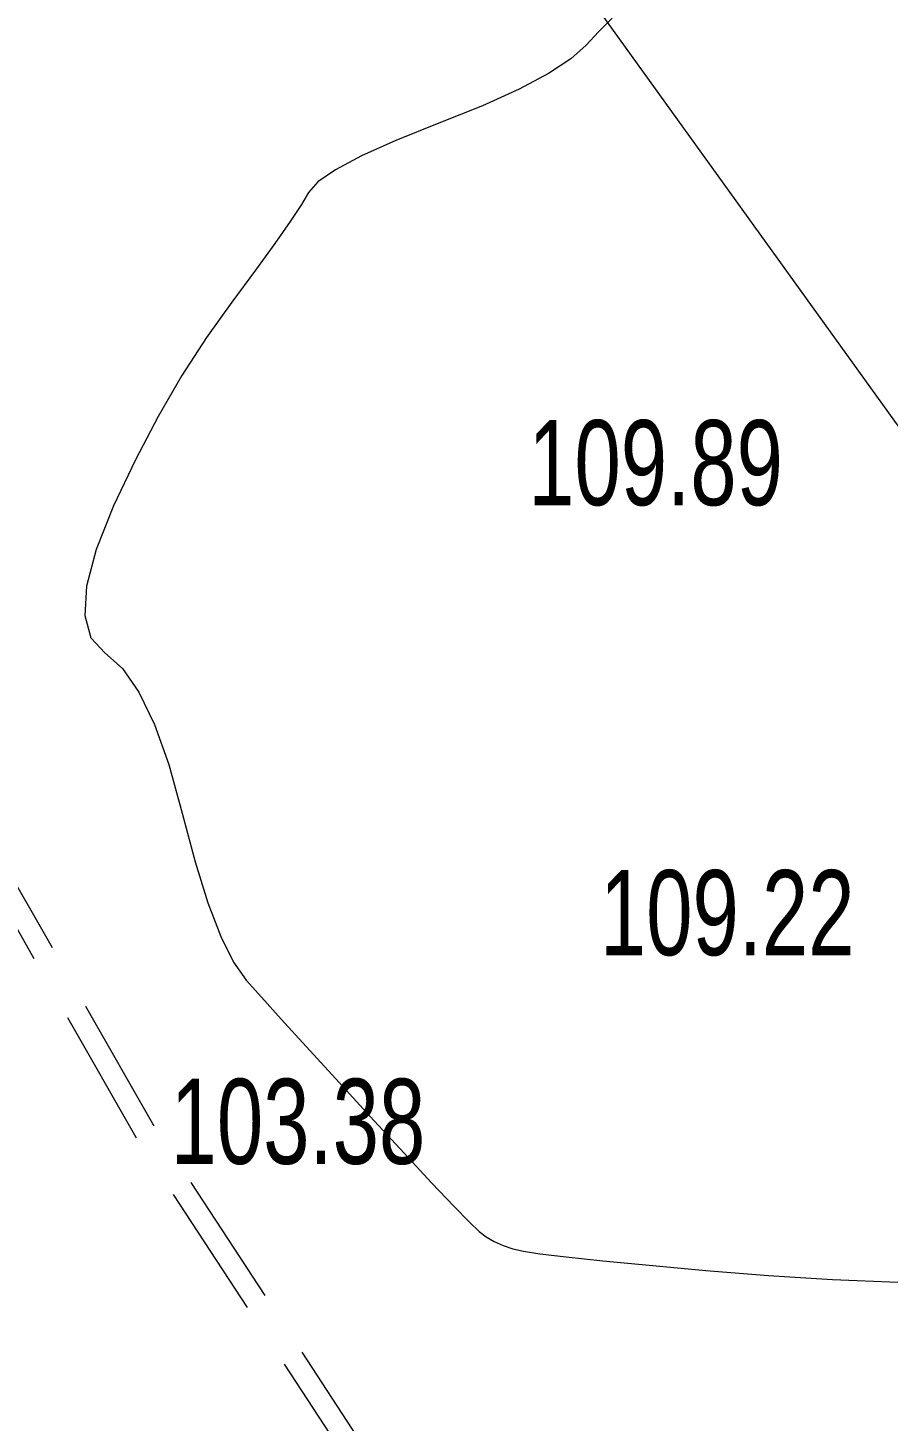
# Model space of a CAD drawing. Header units: metres. Extents: x 431006 to 434411, y 2469261 to 2473208.
# Drawn here: x 432181 to 432221.4, y 2472506.2 to 2472571.6 of the extents above; entities that cross this region are included whole.
import ezdxf

# ---------------------------------------------------------------- set-up
doc = ezdxf.new("R2010")
doc.units = ezdxf.units.M
doc.header["$MEASUREMENT"] = 0
doc.linetypes.add('ACAD_ISO02W100', pattern=[15, 12, -3])
doc.linetypes.add('HIDDEN', pattern=[9.525, 6.35, -3.175])
for name, color, linetype, lineweight in [('CAO DO', 8, 'Continuous', 18), ('duong mon-ks', 8, 'HIDDEN', 18), ('mat nuoc-ks', 8, 'DUONG_MEP_NUOC', 18), ('MH_DongMuc_Con', 8, 'Continuous', 18), ('rao sat-ks', 8, 'RAO_T_GAI', 18)]:
    doc.layers.add(name, color=color, linetype=linetype, lineweight=lineweight)
doc.styles.get("Standard").update_dxf_attribs({"font": 'arial.ttf'})
doc.linetypes.add('DUONG_MEP_NUOC', pattern='A,0.2,[130,ltypeshp.shx,S=0.15,R=0,X=0,Y=0.15],0.05,[130,ltypeshp.shx,S=0.15,R=0,X=0,Y=0.15],1', length=1.25)
doc.linetypes.add('RAO_T_GAI', pattern='A,1,[130,ltypeshp.shx,S=0.75,R=-45,X=0,Y=0],1,[130,ltypeshp.shx,S=0.75,R=45,X=-1,Y=0],6', length=8)

msp = doc.modelspace()

# ---------------------------------------------------------------- hatches: boundary and pattern name
at = {"layer": 'mat nuoc-ks', "linetype": 'ACAD_ISO02W100'}
h = msp.add_hatch(dxfattribs=at)
h.set_pattern_fill('MUDST', color=9, scale=10, style=0)
edge = h.paths.add_edge_path()
edge.add_spline(control_points=[(431973.773, 2472463.015), (431976.279, 2472461.268), (431979.882, 2472457.805), (431983.758, 2472453.651), (431986.926, 2472451.527), (431990.394, 2472452.712), (431993.648, 2472456.818), (431998.592, 2472460.634), (432002.366, 2472464.351), (432003.7, 2472468.223), (431998.423, 2472473.458), (431990.656, 2472473.75), (431985.688, 2472478.615), (431982.803, 2472480.852), (431979.392, 2472479.473), (431975.819, 2472478.366), (431973.336, 2472474.788), (431969.794, 2472473.034), (431968.98, 2472469.761), (431969.106, 2472467.282), (431970.778, 2472464.877), (431972.638, 2472463.806), (431973.773, 2472463.015)], knot_values=[0, 0, 0, 0, 9.163848, 14.705445, 17.500749, 19.693886, 24.86911, 32.967825, 38.374165, 40.781458, 44.128086, 57.927295, 62.446924, 65.12644, 67.958248, 72.602503, 76.201972, 80.593839, 83.640846, 85.67554, 87.896131, 92.044743, 92.044743, 92.044743, 92.044743], degree=3, periodic=0)
edge = h.paths.add_edge_path()
edge.add_spline(control_points=[(432184.126, 2472592.999), (432182.882, 2472592.277), (432180.727, 2472591.395), (432177.486, 2472589.531), (432177.391, 2472585.583), (432178.273, 2472581.746), (432179.677, 2472577.565), (432180.831, 2472574.038), (432184.085, 2472571.91), (432188.216, 2472574.032), (432192.436, 2472576.32), (432197.911, 2472576.544), (432199.071, 2472579.889), (432198.763, 2472584.007), (432194.518, 2472587.354), (432192.626, 2472592.185), (432190.252, 2472593.823), (432189.017, 2472596.571), (432186.825, 2472593.66), (432185.054, 2472593.538), (432184.126, 2472592.999)], knot_values=[0, 0, 0, 0, 4.313592, 7.24564, 10.234958, 15.073545, 19.320428, 23.487347, 25.880249, 29.890891, 35.826942, 41.381736, 43.517632, 45.641593, 53.46087, 58.35213, 60.349318, 62.525003, 64.833409, 68.053943, 68.053943, 68.053943, 68.053943], degree=3, periodic=0)
h.paths.add_polyline_path([(431983.012, 2472463.039), (431990.965, 2472463.039), (431990.965, 2472471.874), (431983.012, 2472471.874)], flags=24)
h.paths.add_polyline_path([(432183.406, 2472578.485), (432191.359, 2472578.485), (432191.359, 2472587.32), (432183.406, 2472587.32)], flags=24)

# ---------------------------------------------------------------- linework, layer by layer
at = {"layer": 'duong mon-ks', "color": 9, "lineweight": 0}
for points in [[(432216.294, 2472489.368), (432210.226, 2472489.168), (432206.715, 2472490.174), (432202.616, 2472494.797), (432196.53, 2472503.52), (432186.02, 2472519.593), (432178.835, 2472532.201), (432173.103, 2472546.747), (432170.381, 2472555.617), (432166.735, 2472565.74)], [(432220.072, 2472492.222), (432210.35, 2472490.172), (432207.27, 2472491.055), (432203.402, 2472495.417), (432197.359, 2472504.08), (432186.874, 2472520.115), (432179.739, 2472532.634), (432174.048, 2472547.078), (432171.33, 2472555.933), (432167.676, 2472566.079)]]:
    msp.add_lwpolyline(points, dxfattribs=at)
at = {"layer": 'MH_DongMuc_Con', "color": 9, "lineweight": 0, "elevation": 106}
msp.add_lwpolyline([(432208.448, 2472572.076), (432207.797, 2472571.435), (432207.215, 2472570.807), (432206.501, 2472570.164), (432205.453, 2472569.475), (432204.071, 2472568.742), (432202.355, 2472567.963), (432200.306, 2472567.14), (432198.288, 2472566.334), (432196.666, 2472565.605), (432195.442, 2472564.955), (432194.615, 2472564.383), (432194.184, 2472563.89), (432193.854, 2472563.32), (432193.328, 2472562.52), (432192.607, 2472561.49), (432191.69, 2472560.229), (432190.578, 2472558.738), (432189.388, 2472557.071), (432188.238, 2472555.28), (432187.128, 2472553.365), (432186.059, 2472551.327), (432185.03, 2472549.166), (432184.206, 2472547.111), (432183.754, 2472545.392), (432183.672, 2472544.01), (432183.961, 2472542.963), (432184.622, 2472542.253), (432185.444, 2472541.518), (432186.218, 2472540.398), (432186.944, 2472538.892), (432187.622, 2472537.001), (432188.252, 2472534.724), (432188.857, 2472532.433), (432189.46, 2472530.503), (432190.061, 2472528.931), (432190.66, 2472527.72), (432191.257, 2472526.867), (432191.967, 2472526.073), (432192.904, 2472525.036), (432194.069, 2472523.756), (432195.462, 2472522.233), (432197.081, 2472520.468), (432198.673, 2472518.742), (432199.979, 2472517.339), (432201.001, 2472516.259), (432201.738, 2472515.502), (432202.191, 2472515.067), (432202.523, 2472514.811), (432202.898, 2472514.59), (432203.317, 2472514.403), (432203.779, 2472514.252), (432204.285, 2472514.135), (432205.05, 2472514.019), (432206.288, 2472513.87), (432208, 2472513.688), (432210.186, 2472513.473), (432212.845, 2472513.225), (432215.779, 2472512.988), (432218.789, 2472512.805), (432221.874, 2472512.678)], dxfattribs=at)
at = {"layer": 'rao sat-ks', "color": 9, "lineweight": 0, "elevation": 101.659}
msp.add_lwpolyline([(432264.582, 2472506.368), (432255.739, 2472508.989), (432251.173, 2472512.245), (432243.414, 2472527.284), (432230.63, 2472538.735), (432223.041, 2472551.287), (432206.326, 2472574.529), (432184.284, 2472603.015)], dxfattribs=at)

# ---------------------------------------------------------------- texts
at = {"layer": 'CAO DO', "color": 9, "lineweight": 0, "width": 0.7}
for s, p in [('109.89', (432204.498, 2472549.189, 109.886)), ('109.22', (432207.865, 2472528.045, 109.215)), ('103.38', (432187.704, 2472518.239, 103.377))]:
    msp.add_text(s, height=4, dxfattribs=at).set_placement(p)

doc.saveas('drawing.dxf')
